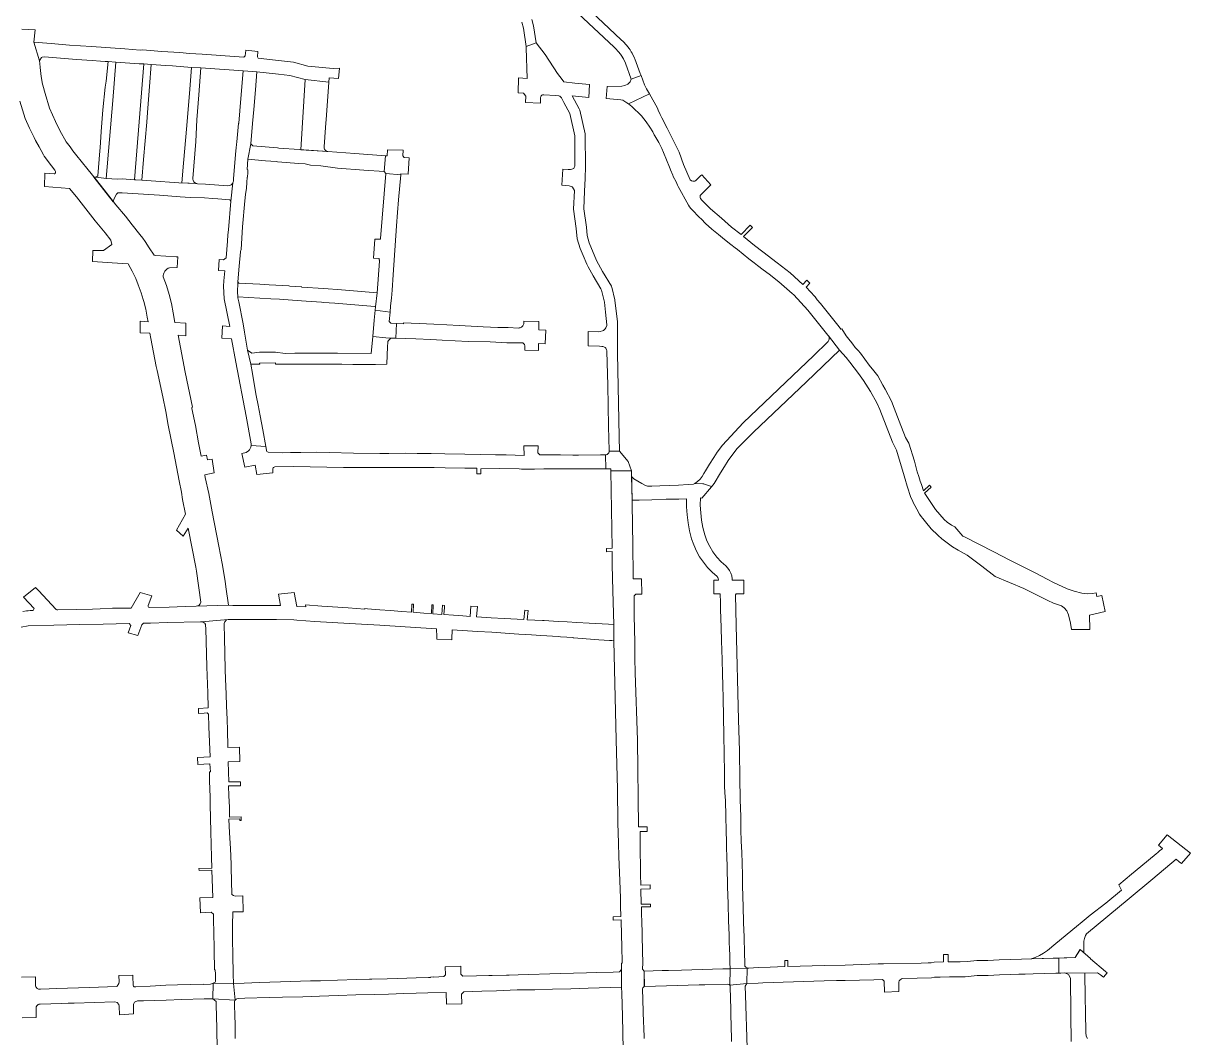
# Model space of a CAD drawing. Header units: inches. Extents: x 704148 to 723432, y 7075344 to 7101810.
# Drawn here: x 714844 to 716195, y 7087994 to 7089169 of the extents above; entities that cross this region are included whole.
import ezdxf

# ---------------------------------------------------------------- set-up
doc = ezdxf.new("R2010")
doc.units = ezdxf.units.IN
doc.header["$MEASUREMENT"] = 0
doc.layers.add('gisdb.gisadmin', color=7, linetype='Continuous', lineweight=9, true_color=0xccf5fc)

msp = doc.modelspace()

# ---------------------------------------------------------------- linework, layer by layer
at = {"layer": 'gisdb.gisadmin'}
for points in [[(715494.7063, 7089189.0468), (715536.0289, 7089150.3052), (715538.0263, 7089148.243), (715541.9099, 7089144.0968), (715543.5131, 7089142.1315), (715545.0903, 7089140.0599), (715546.1643, 7089138.5902), (715546.772, 7089137.6588), (715547.5539, 7089136.3857), (715548.5477, 7089134.7038), (715551.4236, 7089128.9069), (715551.7169, 7089128.2167), (715557.9058, 7089111.1507), (715558.8305, 7089108.7047), (715547.5673, 7089104.5551), (715540.8069, 7089123.2149), (715538.3609, 7089128.3457), (715535.7772, 7089132.5501), (715534.9683, 7089133.614), (715532.7158, 7089136.374), (715529.2958, 7089140.0098), (715527.8212, 7089141.5484), (715485.9551, 7089180.7813)], [(715432.5349, 7089173.6856), (715434.4936, 7089166.3155), (715437.3941, 7089146.7078), (715425.6483, 7089142.3763), (715422.74, 7089163.66), (715420.92, 7089170.67)], [(714842.0008, 7089162.6844), (714857.0926, 7089161.7818), (714855.7, 7089147.44), (714862.4006, 7089125.8519), (714862.5804, 7089122.7398), (714862.8572, 7089117.9472), (714864.1348, 7089107.8342), (714865.9049, 7089098.8072), (714866.0963, 7089097.8312), (714868.7327, 7089087.9846), (714873.9785, 7089070.9355), (714880.7099, 7089055.6092), (714885.9541, 7089045.2241), (714893.3003, 7089032.125), (714897.7598, 7089026.013), (714900.9304, 7089021.6676), (714903.9637, 7089017.7584), (714911.9708, 7089007.6742), (714917.1006, 7089001.4517), (714928.7249, 7088987.3413), (714940.0121, 7088972.9599), (714950.7423, 7088959.1854), (714961.8441, 7088945.7085), (714969.5721, 7088935.8653), (714978.3903, 7088924.6335), (714981.7503, 7088920.3539), (714984.6354, 7088916.6791), (714989.3242, 7088909.2067), (714995.24, 7088900.5), (714996.58, 7088900.38), (715020.39, 7088898.86), (715022.6392, 7088898.7201), (715021.7713, 7088886.4655), (715012.9105, 7088886.1558), (715011.2785, 7088885.4718), (715009.7795, 7088884.5316), (715008.4531, 7088883.3604), (715007.3347, 7088881.9892), (715006.454, 7088880.4544), (715005.8344, 7088878.797), (715005.4924, 7088877.0609), (715005.4618, 7088876.0862), (715005.621, 7088875.6946), (715009.3642, 7088865.494), (715012.5284, 7088855.0993), (715015.1037, 7088844.5432), (715017.0818, 7088833.8591), (715019.1049, 7088822.7514), (715031.8192, 7088821.8315), (715031.7678, 7088807.2072), (715022.74, 7088807.79), (715031.128, 7088765.237), (715039.511, 7088724.368), (715038.4852, 7088724.1608), (715038.6872, 7088723.1351), (715042.7683, 7088703.1791), (715046.5502, 7088683.1643), (715049.482, 7088667.807), (715055.702, 7088669.004), (715056.91, 7088663.449), (715062.2126, 7088664.4509), (715064.4321, 7088648.2842), (715053.6481, 7088646.2528), (715053.6012, 7088646.2295), (715053.7131, 7088645.6436), (715054.2418, 7088643.1684), (715058.2311, 7088624.4934), (715062.2174, 7088603.2365), (715069.9855, 7088563.615), (715073.9515, 7088543.3018), (715077.1315, 7088522.8509), (715077.9171, 7088516.2426), (715081.28, 7088494.96), (715043.56, 7088493.88), (715046.63, 7088494.94), (715048.3, 7088496.66), (715048.98, 7088498.46), (715044.23, 7088534.7), (715043.32, 7088539.33), (715034.46, 7088584.21), (715028.7771, 7088575.0561), (715020.9513, 7088582.0982), (715031.21, 7088600.66), (715028.01, 7088617.58), (715026.8352, 7088625.9516), (715023.9674, 7088639.354), (715017.792, 7088671.6939), (715011.4037, 7088703.8665), (715008.3853, 7088719.6607), (715005.08, 7088736.4452), (714998.5, 7088767.01), (714997.45, 7088771.87), (714991.18, 7088804.05), (714989.98, 7088810.14), (714978.9715, 7088810.5544), (714978.8529, 7088824.1083), (714988.0661, 7088823.5295), (714987.0773, 7088828.9666), (714985.3927, 7088838.1069), (714983.1898, 7088847.1363), (714982.5102, 7088849.362), (714979.85, 7088857.02), (714976.5576, 7088866.4833), (714973.67, 7088873.6403), (714969.5799, 7088882.3163), (714965.037, 7088890.6801), (714946.57, 7088891.67), (714929.52, 7088892.92), (714923.6237, 7088893.33), (714923.9558, 7088906.2328), (714928.1, 7088906.01), (714936.52, 7088906.06), (714946.02, 7088913.04), (714944.8856, 7088918.0845), (714938.3138, 7088926.454), (714926.8828, 7088940.3459), (714915.8284, 7088954.5393), (714905.0244, 7088968.3033), (714897.159, 7088977.8513), (714867.9193, 7088980.2275), (714868.338, 7088995.6272), (714879.39, 7088994.94), (714880.04, 7088995.08), (714880.49, 7088995.66), (714880.67, 7088996.2), (714880.78, 7088996.89), (714880.76, 7088997.59), (714880.59, 7088998.2), (714879.8937, 7088999.2023), (714876.1589, 7089004.0286), (714867.8028, 7089015.532), (714866.9809, 7089016.9582), (714864.1645, 7089021.8456), (714861.7007, 7089026.1211), (714857.7415, 7089033.6212), (714855.9953, 7089036.9292), (714850.6945, 7089047.9413), (714845.8054, 7089059.1423), (714839.6511, 7089079.1289)], [(715538.28, 7087980.55), (715537.37, 7088018.98), (715536.69, 7088045.71), (715536.35, 7088052.62), (715536.39, 7088072.87), (715536.23, 7088080.38), (715536.87, 7088080.41), (715536.51, 7088100.53), (715536.29, 7088112.53), (715535.95, 7088130.47), (715526.4447, 7088130.2734), (715526.4493, 7088133.9671), (715535.47, 7088134.33), (715535.21, 7088146.27), (715534.97, 7088156.07), (715534.19, 7088175.66), (715533.07, 7088203.91), (715532.6, 7088219.26), (715531.87, 7088243.01), (715531.52, 7088282.02), (715530.2, 7088339.26), (715527.41, 7088453.94), (715527.42, 7088472.71), (715526.08, 7088511.93), (715525.61, 7088541.77), (715525.36, 7088557.19), (715518.8282, 7088556.9419), (715518.6786, 7088560.928), (715525.3, 7088561.23), (715523.8816, 7088650.6684), (715547.9222, 7088650.6049), (715548.4238, 7088616.7468), (715548.9427, 7088583.9475), (715549.18, 7088569.0835), (715549.866, 7088525.484), (715559.4871, 7088525.5841), (715559.8806, 7088508.0567), (715552.8, 7088507.97), (715550.88, 7088506.01), (715550.9687, 7088483.2885), (715551.7771, 7088451.9713), (715551.86, 7088433.85), (715552.22, 7088416.57), (715554.5809, 7088338.8039), (715556.03, 7088238.2), (715566.1, 7088238.46), (715566.0463, 7088232.9895), (715557.67, 7088232.89), (715557.9, 7088216.83), (715558.04, 7088206.83), (715558.2, 7088195.71), (715558.38, 7088183.01), (715558.64, 7088170.77), (715569.3164, 7088170.9939), (715569.3408, 7088166.3009), (715558.74, 7088166.1), (715559.11, 7088148.76), (715569.9073, 7088148.7528), (715569.9777, 7088145.6016), (715559.27, 7088145.5), (715559.464, 7088134.8645), (715559.9483, 7088130.7556), (715560.6233, 7088094.3937), (715560.8657, 7088080.8631), (715560.4129, 7088073.2315), (715562.65, 7088071.22), (715562.48, 7088053.3), (715561.96, 7088053.04), (715560.9, 7088051.94), (715560.4, 7088051.02), (715561.8127, 7088011.349), (715561.98, 7088006.65), (715562.43, 7087993.02)], [(715663.78, 7087989.53), (715663.6492, 7087994.7997), (715663.3594, 7088004.803), (715662.4009, 7088043.0545), (715662.2563, 7088049.618), (715662.16, 7088053.39), (715662.1071, 7088053.6015), (715661.8909, 7088054.3675), (715661.6217, 7088054.8329), (715661.5, 7088055.03), (715661.9, 7088073.9), (715661.7059, 7088081.0108), (715661.4913, 7088088.8696), (715661.2172, 7088097.7123), (715661.0806, 7088103.9526), (715660.83, 7088113.19), (715660.11, 7088129.55), (715659.58, 7088149.66), (715659.07, 7088168.84), (715658.8752, 7088176.0394), (715658.5829, 7088185.0885), (715658.6014, 7088186.1964), (715658.5921, 7088186.5549), (715658.4261, 7088194.9838), (715658.308, 7088200.981), (715657.875, 7088217.094), (715657.8692, 7088217.3085), (715657.8257, 7088217.4628), (715657.774, 7088220.3452), (715657.7777, 7088220.5668), (715657.6465, 7088224.6696), (715657.532, 7088229.7696), (715657.5295, 7088229.9699), (715657.442, 7088233.23), (715657.035, 7088250.9325), (715656.5826, 7088268.5751), (715656.0708, 7088277.9883), (715655.6326, 7088285.3851), (715655.4974, 7088293.5308), (715655.3335, 7088301.4009), (715654.6486, 7088344.6512), (715653.94, 7088387.33), (715653.68, 7088402.19), (715653.2712, 7088415.5442), (715652.7205, 7088431.8886), (715652.4101, 7088443.1982), (715652.1055, 7088453.5308), (715651.63, 7088469.18), (715650.98, 7088490.17), (715650.7284, 7088498.3189), (715650.3999, 7088508.1767), (715650.4017, 7088508.2875), (715643.21, 7088508.2969), (715643.277, 7088524.2549), (715648.3717, 7088524.2806), (715648.3846, 7088525.0562), (715648.2959, 7088525.7226), (715648.1091, 7088526.5015), (715647.8207, 7088527.1713), (715647.3306, 7088527.7336), (715646.8406, 7088528.296), (715641.1321, 7088533.3786), (715635.8304, 7088538.8978), (715631.0354, 7088544.8518), (715626.7472, 7088551.2407), (715622.9619, 7088557.8427), (715619.883, 7088564.8763), (715617.3072, 7088572.1232), (715615.0624, 7088581.2485), (715613.3169, 7088590.3656), (715612.1743, 7088599.6942), (715611.5328, 7088609.1252), (715611.4886, 7088618.4355), (715602.4938, 7088618.1425), (715587.8051, 7088617.8338), (715571.2116, 7088617.1137), (715556.8243, 7088616.9108), (715548.4305, 7088616.7185), (715547.793, 7088644.3252), (715550.6445, 7088641.6177), (715559.9388, 7088635.921), (715563.1085, 7088634.3165), (715566.1856, 7088633.1568), (715567.9812, 7088633.016), (715571.2785, 7088633.0717), (715580.5748, 7088633.4705), (715602.1631, 7088634.218), (715613.2606, 7088634.8083), (715619.4612, 7088635.2588), (715621.0719, 7088636.0077), (715621.2735, 7088636.1152), (715630.457, 7088635.74), (715631.3538, 7088635.6142), (715632.3487, 7088635.3759), (715638.111, 7088633.5064), (715639.2039, 7088633.1556), (715640.1933, 7088632.5849), (715640.3893, 7088632.36), (715629.0789, 7088619.0281), (715627.5902, 7088619.6071), (715627.4439, 7088610.8542), (715627.9985, 7088602.2004), (715628.9525, 7088593.5399), (715630.5094, 7088585.091), (715632.6654, 7088576.6321), (715635.1469, 7088569.7193), (715638.3312, 7088563.0164), (715642.122, 7088556.7467), (715646.5194, 7088550.9102), (715651.5233, 7088545.5068), (715657.0358, 7088540.6491), (715659.4916, 7088538.1698), (715661.4425, 7088535.3665), (715662.9884, 7088532.2375), (715663.9332, 7088529.0077), (715664.3751, 7088525.5646), (715664.3529, 7088524.2351), (715678.0355, 7088524.1172), (715677.9685, 7088508.1591), (715669.0378, 7088508.1983), (715668.3658, 7088507.3011), (715669.2067, 7088472.0552), (715671.88, 7088362.13), (715672.98, 7088326.35), (715673.0484, 7088312.9805), (715673.1028, 7088306.756), (715673.3281, 7088296.3345), (715673.321, 7088295.9088), (715673.36, 7088295.47), (715673.62, 7088269.73), (715674.294, 7088250.3905), (715674.4066, 7088247.3306), (715674.5948, 7088234.6932), (715674.7794, 7088221.8341), (715675.5593, 7088208.7434), (715675.8511, 7088196.3258), (715676.215, 7088182.2446), (715676.2635, 7088180.2741), (715676.54, 7088170.16), (715677.21, 7088145.32), (715677.66, 7088128.73), (715677.97, 7088117.32), (715678.1093, 7088112.2853), (715678.269, 7088107.9558), (715678.2979, 7088105.6099), (715678.33, 7088104.52), (715678.532, 7088097.6181), (715678.836, 7088088.1082), (715678.8906, 7088084.7036), (715678.9541, 7088082.0128), (715679.0698, 7088077.1084), (715679.1922, 7088076.9422), (715680.17, 7088075.68), (715680.8427, 7088075.2607), (715681.7092, 7088074.7608), (715681.7089, 7088074.7207), (715681.3107, 7088056.9238), (715681.31, 7088056.9), (715679.57, 7088053.86), (715679.8875, 7088043.1338), (715681.69, 7087982.24)], [(714843.06, 7088487.97), (714847.23, 7088488.59), (714849.06, 7088488.76), (714851.5, 7088488.85), (714855.09, 7088488.78), (714856.09, 7088491.41), (714843.8372, 7088504.42), (714857.5586, 7088515.6331), (714860.94, 7088512), (714881.41, 7088490.06), (714882.16, 7088489.7), (714883.62, 7088489.62), (714904.78, 7088490.16), (714923.72, 7088490.65), (714932.62, 7088491.01), (714946.67, 7088491.57), (714961.14, 7088491.68), (714968.3, 7088491.74), (714978.8049, 7088509.9253), (714992.1814, 7088505.8598), (714987.96, 7088494.77), (714987.96, 7088493.67), (714988.43, 7088492.79), (714989.49, 7088492.34), (715012.38, 7088492.99), (715030.9, 7088493.52), (715043.56, 7088493.88), (715081.28, 7088494.96), (715086.3023, 7088494.9494), (715100.25, 7088494.92), (715141.44, 7088494.83), (715139.0492, 7088507.7171), (715157.2063, 7088509.7345), (715160.37, 7088493.64), (715170.68, 7088493.11), (715170.29, 7088495.36), (715189.39, 7088494.01), (715201.6, 7088493.14), (715219.87, 7088491.96), (715239.04, 7088490.48), (715238.99, 7088491.17), (715241.98, 7088490.96), (715256.22, 7088489.88), (715268.46, 7088488.94), (715281.7, 7088487.94), (715293.1, 7088487.07), (715293.3587, 7088496.3925), (715295.1808, 7088496.3202), (715294.92, 7088486.93), (715307.25, 7088486.03), (715316.08, 7088485.38), (715316.5167, 7088495.4736), (715318.3032, 7088495.4027), (715317.6, 7088485.27), (715328.17, 7088484.5), (715328.7783, 7088494.987), (715331.2702, 7088494.8881), (715331.14, 7088492.36), (715330.56, 7088484.33), (715341.77, 7088483.51), (715352.52, 7088482.72), (715360.89, 7088482.11), (715361.608, 7088493.8639), (715369.3974, 7088493.7033), (715368.5, 7088481.55), (715385.31, 7088480.61), (715400.35, 7088479.78), (715423.31, 7088478.5), (715424.181, 7088489.4021), (715428.001, 7088489.0654), (715426.99, 7088478.3), (715444.87, 7088477.3), (715446.67, 7088477.2), (715462.81, 7088476.3), (715473.46, 7088475.71), (715484.6, 7088475.09), (715498.6, 7088474.31), (715521.1032, 7088473.0607), (715527.42, 7088472.71), (715527.41, 7088453.94), (715525.2182, 7088454.0942), (715522.3039, 7088454.2993), (715510.07, 7088455.16), (715485.65, 7088456.87), (715480.23, 7088457.25), (715480.23, 7088457.63), (715465.77, 7088458.59), (715463.29, 7088458.74), (715442.95, 7088459.94), (715431.88, 7088460.67), (715417.47, 7088461.62), (715401.55, 7088462.66), (715385.96, 7088463.69), (715369.47, 7088464.77), (715340.12, 7088466.7), (715339.81, 7088456.15), (715339.8713, 7088454.8209), (715322.4487, 7088455.6658), (715322.39, 7088458.46), (715322.19, 7088467.9), (715285.67, 7088470.07), (715256.21, 7088471.82), (715221.09, 7088473.82), (715201.34, 7088474.94), (715181.19, 7088476.33), (715160.38, 7088477.77), (715156.74, 7088478.02), (715136.7, 7088478.42), (715089.56, 7088478.69), (715084.9258, 7088478.7057), (715080.71, 7088478.72), (715049.98, 7088475.98), (715048.74, 7088476.02), (715010.46, 7088475), (714990.66, 7088474.42), (714982.7, 7088474.18), (714980.62, 7088472.22), (714976.2385, 7088460.1385), (714965.135, 7088462.9478), (714968.1, 7088471.62), (714966.3, 7088473.94), (714936.07, 7088473.22), (714908.9265, 7088472.8077), (714878.9136, 7088472.0536), (714849.1029, 7088471.0456), (714841.2302, 7088469.7828)], [(715068.17, 7087981.89), (715067.65, 7088002.91), (715067.22, 7088020.63), (715066.9845, 7088030.1489), (715066.84, 7088035.99), (715063.02, 7088039.17), (715063.56, 7088057), (715065.66, 7088058.36), (715066.17, 7088058.97), (715066.1262, 7088065.354), (715066.11, 7088067.71), (715065.86, 7088072.58), (715065.1, 7088072.62), (715064.55, 7088095.56), (715064.05, 7088117.78), (715063.81, 7088128.67), (715063.62, 7088137.3), (715060.98, 7088139.46), (715048.5381, 7088138.8194), (715047.8362, 7088156.1441), (715062.84, 7088156.43), (715062.25, 7088177.5), (715061.96, 7088188.02), (715047.0002, 7088187.6244), (715046.9705, 7088189.9742), (715061.9, 7088190.37), (715061.54, 7088203.14), (715060.72, 7088232.54), (715059.83, 7088264.26), (715059.86, 7088272.6599), (715059.8632, 7088272.66), (715059.2832, 7088291.54), (715059.28, 7088291.54), (715058.96, 7088302.04), (715060.27, 7088302.14), (715059.6712, 7088311.3614), (715059.4742, 7088311.3683), (715045.4483, 7088310.532), (715045.3471, 7088318.5464), (715060.02, 7088319.3), (715058.53, 7088354.18), (715057.9, 7088368.9), (715056.46, 7088370.34), (715052.9, 7088370.1), (715046.2732, 7088369.5021), (715046.464, 7088375.5127), (715057.66, 7088376.34), (715057.11, 7088393.7), (715056.15, 7088423.86), (715054.78, 7088468.1), (715054.54, 7088471.42), (715054.34, 7088472.66), (715054.1899, 7088473.0653), (715053.94, 7088473.74), (715052.98, 7088474.62), (715051.98, 7088475.34), (715050.7, 7088475.86), (715049.98, 7088475.98), (715080.71, 7088478.72), (715078.83, 7088478.12), (715076.81, 7088475.92), (715076.272, 7088473.7511), (715076.17, 7088473.34), (715076.56, 7088456.64), (715076.95, 7088439.91), (715077.41, 7088420.26), (715077.66, 7088409.62), (715078.54, 7088391.91), (715078.96, 7088378.69), (715079.46, 7088362.82), (715079.86, 7088350.25), (715079.8887, 7088349.3308), (715079.959, 7088347.0844), (715080.1062, 7088342.3774), (715080.2013, 7088339.3357), (715080.34, 7088334.9), (715080.3419, 7088334.8379), (715080.48, 7088330.34), (715093.845, 7088330.4729), (715094.2936, 7088314.0029), (715080.9, 7088313.77), (715081.51, 7088290.5), (715089.66, 7088290.5), (715094.9337, 7088290.5012), (715095.0634, 7088285.7377), (715089.3711, 7088285.7469), (715089.3715, 7088285.7039), (715089.0431, 7088285.7474), (715081.24, 7088285.76), (715081.59, 7088274.14), (715082.13, 7088261.28), (715082.26, 7088249.46), (715095.8648, 7088249.8449), (715095.9538, 7088245.7236), (715094.41, 7088245.68), (715094.34, 7088247.54), (715081.7, 7088247.22), (715082.38, 7088231.42), (715083.46, 7088213.14), (715084.04, 7088194.98), (715084.17, 7088191.02), (715085.14, 7088159.98), (715086.82, 7088158.74), (715088.74, 7088158.02), (715097.841, 7088158.3232), (715098.2386, 7088139.9088), (715086, 7088139.7), (715085.8593, 7088123.9416), (715085.8043, 7088117.7781), (715085.7113, 7088107.3661), (715086.216, 7088090.3443), (715086.7104, 7088067.709), (715086.95, 7088056.74), (715088.86, 7088037.58), (715088.42, 7088036.98), (715088.1, 7088036.3), (715087.98, 7088035.7), (715088.1827, 7088029.4343), (715088.4154, 7088022.2424), (715088.8251, 7088006.4709), (715089.02, 7087993.16)], [(714841.2688, 7088064.3116), (714857.4745, 7088064.5817), (714857.7, 7088054.74), (714857.78, 7088053.62), (714857.94, 7088053.1), (714858.26, 7088052.46), (714859.58, 7088051.18), (714860.42, 7088050.66), (714861.3, 7088050.34), (714863.3, 7088050.26), (714873.5, 7088050.68), (714882.09, 7088051.03), (714907.42, 7088051.69), (714920.3, 7088052.31), (714951.28, 7088053.12), (714952.2, 7088053.87), (714954.04, 7088056.72), (714954.52, 7088058.84), (714954.1664, 7088066.0922), (714970.3508, 7088066.3338), (714970.39, 7088065.01), (714970.75, 7088054.66), (714971.25, 7088053.84), (714972, 7088053.11), (714973.85, 7088052.82), (714990.56, 7088053.86), (715008.43, 7088054.75), (715022.11, 7088055.15), (715052.3133, 7088055.8867), (715052.3247, 7088055.6327), (715060.24, 7088056.08), (715063.56, 7088057), (715086.95, 7088056.74), (715099.1788, 7088056.9971), (715099.1703, 7088057.2034), (715117.01, 7088057.88), (715153.34, 7088059.06), (715164.34, 7088059.38), (715175.98, 7088059.71), (715187.5, 7088060.04), (715207.35, 7088060.61), (715229.19, 7088061.28), (715244.46, 7088061.75), (715247.13, 7088061.83), (715264.77, 7088062.38), (715276.81, 7088062.71), (715287.61, 7088063.01), (715298.33, 7088063.3), (715312.58, 7088063.73), (715315.19, 7088063.81), (715315.19, 7088064.01), (715318.87, 7088064.35), (715318.87, 7088064.11), (715330.35, 7088064.87), (715332.33, 7088066.95), (715332.1063, 7088076.2064), (715350.0098, 7088076.7146), (715350.21, 7088067.45), (715352.63, 7088065.09), (715368.33, 7088065.51), (715382.62, 7088065.89), (715386.62, 7088066), (715403.22, 7088066.47), (715406.3161, 7088066.5566), (715416.45, 7088066.84), (715465.49, 7088068.22), (715480.6, 7088068.64), (715495.69, 7088069.06), (715507.81, 7088069.4), (715526.5658, 7088070.0271), (715533.83, 7088070.27), (715536.39, 7088072.87), (715536.35, 7088052.62), (715497.66, 7088051.39), (715477.44, 7088050.72), (715456.4, 7088050.03), (715435.74, 7088049.35), (715415.33, 7088049.28), (715391.34, 7088048.39), (715374.31, 7088047.76), (715353.55, 7088046.99), (715351.09, 7088044.59), (715351.3648, 7088033.3997), (715333.5297, 7088032.9262), (715333.14, 7088046.37), (715312.14, 7088045.88), (715298.39, 7088045.49), (715284.02, 7088045.09), (715266.29, 7088044.59), (715249.66, 7088044.12), (715228.67, 7088043.53), (715208.04, 7088042.95), (715186.67, 7088042.19), (715167.3, 7088041.5), (715143.78, 7088040.84), (715128.1813, 7088040.4915), (715099.8949, 7088039.7099), (715099.8906, 7088039.813), (715092.3, 7088039.5), (715090.82, 7088039.06), (715089.9, 7088038.58), (715088.86, 7088037.58), (715063.02, 7088039.17), (715053.0622, 7088039.1122), (715053.0732, 7088038.8653), (715027.11, 7088038.07), (715008.82, 7088037.52), (714982.54, 7088036.85), (714975.82, 7088036.57), (714974.94, 7088036.37), (714973.7, 7088035.93), (714972.9, 7088035.53), (714972.26, 7088035.01), (714971.74, 7088034.29), (714971.34, 7088033.45), (714971.06, 7088032.53), (714970.98, 7088030.57), (714971.14, 7088026.29), (714971.2075, 7088021.5281), (714954.8025, 7088020.3296), (714954.55, 7088030.51), (714954.15, 7088032.45), (714952.2, 7088034.74), (714949.69, 7088035.54), (714902.59, 7088034.06), (714895.39, 7088033.83), (714887.7, 7088033.59), (714863.02, 7088032.78), (714861.38, 7088032.7), (714860.58, 7088032.42), (714859.78, 7088031.86), (714859.06, 7088031.02), (714858.54, 7088029.94), (714858.38, 7088029.02), (714858.3, 7088028.18), (714858.3, 7088026.54), (714858.34, 7088021.46), (714858.46, 7088017.66), (714858.4691, 7088017.3736), (714842.0918, 7088016.9237)], [(716056.84, 7087989.53), (716056.63, 7088020.14), (716056.56, 7088030.75), (716056.43, 7088039.22), (716056.27, 7088046.03), (716056.16, 7088052.74), (716056.1022, 7088056.4677), (716056, 7088063.05), (716054.03, 7088067.24), (716049.63, 7088069.04), (716072.81, 7088068.85), (716072.9593, 7088056.3542), (716073, 7088052.95), (716073.174, 7088039.015), (716073.394, 7088025.017), (716074.01, 7087998.58), (716074.13, 7087997.13), (716074.44, 7087995.57), (716076.04, 7087993.12)]]:
    msp.add_lwpolyline(points, dxfattribs=at)
for points in [[(714855.7, 7089147.44), (714875.91, 7089145.81), (714897, 7089144.13), (714922.66, 7089142.31), (714960.9728, 7089139.5942), (714978.9225, 7089138.2498), (714981.3984, 7089138.5977), (715003.9565, 7089136.8265), (715024.7684, 7089135.3083), (715036.098, 7089134.4814), (715050.649, 7089133.5315), (715098.9575, 7089130.202), (715100.61, 7089131.75), (715101.1498, 7089137.7139), (715101.1819, 7089138.0684), (715115.2658, 7089136.8188), (715114.73, 7089130.36), (715115.6, 7089128.93), (715135.67, 7089126.65), (715156.59, 7089124.28), (715172.89, 7089119.77), (715202.2, 7089116.9), (715209.6953, 7089117.4696), (715208.6325, 7089105.3052), (715197.85, 7089106.09), (715197.4842, 7089101.2874), (715169.848, 7089104.1134), (715152.3392, 7089108.9397), (715139.02, 7089110.56), (715114.11, 7089113.01), (715098.1553, 7089114.2211), (715049.25, 7089117.59), (715038.14, 7089118.29), (715016.36, 7089119.88), (715008.68, 7089120.44), (714991.67, 7089121.68), (714983.01, 7089122.47), (714977.8241, 7089122.2875), (714950.6277, 7089124.2892), (714941.8087, 7089124.9141), (714938.2821, 7089125.1636), (714932.8174, 7089125.5502), (714923.1146, 7089126.2378), (714905.142, 7089127.5124), (714868.2149, 7089130.3862), (714865.1735, 7089130.0411), (714864.64, 7089129.66), (714862.56, 7089126.55), (714862.4006, 7089125.8519)], [(715497.6772, 7088795.6919), (715497.813, 7088812.2852), (715509.24, 7088811.93), (715511.64, 7088812.21), (715514.16, 7088812.81), (715515.36, 7088813.57), (715516.48, 7088814.45), (715517.3, 7088815.45), (715518.12, 7088816.45), (715518.56, 7088817.27), (715519.08, 7088819.07), (715519.16, 7088820.05), (715517.79, 7088834.51), (715516.68, 7088846.39), (715513.16, 7088860.15), (715512.31, 7088861.6), (715503.36, 7088876.91), (715497.65, 7088887.28), (715496.12, 7088890.15), (715491.76, 7088900.39), (715488.52, 7088908.47), (715485.08, 7088919.68), (715485.08, 7088919.71), (715483.55, 7088931.5155), (715480.64, 7088953.97), (715481.92, 7088975.65), (715479.64, 7088979.29), (715478.96, 7088979.89), (715478.12, 7088980.37), (715475.48, 7088981.08), (715467.2171, 7088981.9076), (715468.4841, 7089000.4964), (715474.48, 7089000.01), (715477.12, 7089000.01), (715478.6, 7089000.17), (715480.04, 7089000.69), (715480.92, 7089001.25), (715481.52, 7089002.13), (715481.96, 7089003.01), (715482.04, 7089003.89), (715482.04, 7089038.97), (715476.29, 7089065), (715469.35, 7089077.57), (715466.74, 7089082.84), (715465.42, 7089084.26), (715464.63, 7089084.95), (715463.48, 7089085.31), (715459.72, 7089085.79), (715446.22, 7089086.44), (715445.46, 7089086.44), (715444.67, 7089086.26), (715443.96, 7089085.88), (715443.32, 7089085.15), (715442.81, 7089084.2), (715442.47, 7089083.28), (715442.41, 7089082.09), (715442.3884, 7089076.879), (715425.125, 7089077.4691), (715425.28, 7089084.87), (715422.75, 7089088.21), (715416.3914, 7089088.6201), (715416.795, 7089106.2001), (715426.91, 7089105.5), (715425.85, 7089140.9), (715425.6483, 7089142.3763), (715437.3941, 7089146.7078), (715447.7764, 7089133.2055), (715462.2502, 7089111.2131), (715467.5192, 7089104.1911), (715469.3944, 7089101.5306), (715482.07, 7089100.12), (715499.3155, 7089098.2929), (715498.59, 7089083.53), (715479.0857, 7089085.2853), (715487.3494, 7089070.1067), (715487.721, 7089069.2842), (715487.855, 7089068.8696), (715493.9762, 7089041.1251), (715494.1128, 7089040.5294), (715494.2037, 7089039.545), (715494.355, 7089003.4567), (715494.2337, 7088989.3723), (715493.1993, 7088975.016), (715492.7027, 7088954.4334), (715495.6305, 7088932.943), (715496.4593, 7088923.6468), (715498.9174, 7088914.8322), (715507.3832, 7088894.3981), (715514.4237, 7088881.7552), (715524.5579, 7088864.6171), (715524.7074, 7088864.2454), (715524.8853, 7088863.6678), (715528.5302, 7088848.9473), (715528.623, 7088848.5147), (715528.6929, 7088847.9774), (715531.6075, 7088823.7224), (715531.499, 7088787.7483), (715531.5184, 7088787.242), (715533.6085, 7088690.2245), (715533.9409, 7088673.6036), (715521.8622, 7088673.4767), (715521.92, 7088674.17), (715521.32, 7088702.04), (715520.3436, 7088749.9545), (715519.3912, 7088789.1601), (715519.2834, 7088790.1556), (715519.0116, 7088791.1194), (715518.5833, 7088792.0245), (715518.0104, 7088792.8458), (715517.3089, 7088793.5603), (715516.4983, 7088794.1483), (715515.6012, 7088794.5932), (715514.6427, 7088794.8828), (715513.6493, 7088795.0089), (715510.6455, 7088795.1374)], [(714950.8233, 7089124.2343), (714947.0148, 7089079.8527), (714939.5958, 7088989.5303), (714928.06, 7088990.96), (714929.96, 7088992.69), (714932.09, 7089021.41), (714932.35, 7089024.95), (714933.83, 7089043.91), (714935.8, 7089069.08), (714938.31, 7089095.37), (714939.37, 7089102.15), (714941.8087, 7089124.9141), (714950.6277, 7089124.2892), (714950.58, 7089124.25)], [(714972.4424, 7088988.0149), (714983.0069, 7089122.431), (714983.0072, 7089122.4699), (714983.01, 7089122.47), (714991.67, 7089121.68), (714989.62, 7089096), (714987.44, 7089065.9), (714986.62, 7089054.67), (714982.79, 7089011.64), (714980.7998, 7088987.4491)], [(715027.1734, 7088984.3803), (715028.983, 7089007.314), (715032.947, 7089051.1006), (715036.4138, 7089093.019), (715038.2633, 7089118.2822), (715049.25, 7089117.59), (715046.71, 7089086.4), (715044.35, 7089057.44), (715043.19, 7089032.43), (715039.78, 7088989.45), (715039.8597, 7088988.4489), (715040.1054, 7088987.4752), (715040.5101, 7088986.5561), (715041.0626, 7088985.7174), (715041.7472, 7088984.9827), (715042.5448, 7088984.3725), (715043.433, 7088983.9039), (715044.387, 7088983.5902)], [(715087.0335, 7088989.4869), (715089.7928, 7089021.4249), (715089.8046, 7089021.4686), (715090.1065, 7089025.0564), (715090.44, 7089029.02), (715090.8078, 7089031.9457), (715092.8934, 7089053.3305), (715092.9214, 7089053.6873), (715095.3724, 7089082.1602), (715098.1553, 7089114.2211), (715114.11, 7089113.01), (715112.3, 7089092.17), (715110.33, 7089069.44), (715108.93, 7089053.19), (715107.08, 7089029.66), (715103.69, 7089012.05), (715102.62, 7088999.79), (715103.62, 7088999.71), (715103.46, 7088996.6), (715103.16, 7088990.88), (715102.9, 7088990.9), (715102.39, 7088984.89), (715101.82, 7088978.17), (715100.8829, 7088971.0808), (715099.9151, 7088963.7026), (715097.3913, 7088933.5368), (715095.99, 7088907.11), (715095.35, 7088906.23), (715095.04, 7088905.49), (715094.86, 7088904.69), (715093.6519, 7088887.849), (715091.82, 7088869.61), (715091.6016, 7088856.8084), (715091.9245, 7088853.8169), (715092.0425, 7088851.3576), (715093.0757, 7088846.7345), (715098.2715, 7088821.0927), (715099.6242, 7088811.5365), (715103.3279, 7088790.7624), (715106.95, 7088774.26), (715108.77, 7088763.62), (715110.8, 7088751.72), (715113.1, 7088738.26), (715115.64, 7088726.7), (715117.97, 7088714.42), (715120.85, 7088698.13), (715124.1985, 7088679.1657), (715107.3746, 7088679.9983), (715107.4845, 7088681.7443), (715107.4686, 7088681.9024), (715101.558, 7088713.963), (715089.752, 7088776.519), (715084.56, 7088803.8), (715073.5944, 7088804.5077), (715074.3113, 7088818.7568), (715082.5417, 7088818.1613), (715076.05, 7088850.21), (715075.53, 7088864.66), (715075.8831, 7088871.0333), (715077.01, 7088882.33), (715069.661, 7088882.8946), (715070.456, 7088895.7394), (715075.41, 7088895.43), (715078.26, 7088897.45), (715080.05, 7088917.07), (715080.5556, 7088924.1228), (715081.0586, 7088930.1433), (715083.8321, 7088963.3823), (715086.3468, 7088984.5965), (715086.6947, 7088985.5706), (715086.87, 7088986.59)], [(715164.8773, 7089022.856), (715169.8612, 7089104.112), (715197.4842, 7089101.2874), (715194.57, 7089063.03), (715193.48, 7089048.73), (715191.77, 7089026.32), (715191.8, 7089025.31), (715191.96, 7089024.44), (715192.35, 7089023.61), (715193.62, 7089022.03), (715194.35, 7089021.44), (715195.17, 7089020.91), (715196.35, 7089020.68)], [(715558.8305, 7089108.7047), (715562.8896, 7089097.9682), (715564.869, 7089094.1802), (715565.2164, 7089093.5155), (715568.5462, 7089087.518), (715544.2151, 7089075.9931), (715542.59, 7089077.28), (715537.81, 7089080.26), (715535.52, 7089080.58), (715518.47, 7089082.07), (715519.73, 7089096.13), (715536.6755, 7089096.667), (715539.9565, 7089097.2289), (715543.6196, 7089098.8132), (715546.2489, 7089101.6335), (715547.5673, 7089104.5551)], [(715788.5628, 7088790.6753), (715775.9207, 7088807.156), (715775.336, 7088807.975), (715752.002, 7088836.934), (715735.692, 7088854.54), (715733.741, 7088856.278), (715718.517, 7088869.839), (715707.0401, 7088878.7912), (715700.4062, 7088883.8178), (715693.8636, 7088888.7789), (715689.8102, 7088891.8579), (715683.869, 7088896.5835), (715670.4339, 7088907.2631), (715667.9485, 7088909.2383), (715662.9084, 7088913.1918), (715653.7438, 7088920.278), (715653.2255, 7088920.7178), (715648.412, 7088924.459), (715640.872, 7088930.673), (715633.492, 7088937.5109), (715628.7429, 7088942.4613), (715626.3039, 7088944.8201), (715618.0089, 7088953.024), (715616.6336, 7088954.5728), (715614.9836, 7088956.6928), (715613.6275, 7088958.7425), (715601.7075, 7088980.1725), (715600.9701, 7088981.6792), (715599.3615, 7088985.4551), (715596.226, 7088991.999), (715595.653, 7088993.3121), (715592.9665, 7088999.4679), (715592.4178, 7089000.8359), (715591.6864, 7089002.6595), (715584.94, 7089019.48), (715582.87, 7089024.31), (715582.83, 7089024.39), (715580.97, 7089028.23), (715579.35, 7089031.32), (715574.8723, 7089038.8964), (715574.22, 7089040), (715572.5, 7089043.42), (715569.1, 7089048.9), (715564.67, 7089055.05), (715559.25, 7089062.23), (715548.02, 7089072.98), (715544.2151, 7089075.9931), (715568.5462, 7089087.518), (715577.7985, 7089070.8529), (715578.8779, 7089068.5594), (715581.1718, 7089063.6857), (715582.93, 7089059.95), (715589.1457, 7089047.6404), (715599.25, 7089027.63), (715602.95, 7089019.98), (715608.09, 7089005.79), (715615.69, 7088987.95), (715617.29, 7088986.63), (715618.69, 7088986.27), (715619.85, 7088986.27), (715621.01, 7088986.55), (715622.25, 7088987.15), (715624.13, 7088989.03), (715628.17, 7088992.79), (715629.2306, 7088993.8923), (715639.75, 7088982.2201), (715628.38, 7088970.9), (715627.81, 7088970.33), (715627.45, 7088969.69), (715627.36, 7088969.08), (715627.41, 7088967.34), (715627.61, 7088966.52), (715629.26, 7088964.4), (715639.28, 7088954.49), (715652.2077, 7088943.57), (715663.46, 7088932.99), (715674.62, 7088924.46), (715685.2457, 7088935.2935), (715687.7923, 7088932.8237), (715685.97, 7088930.94), (715677.33, 7088922.22), (715690.24, 7088911.96), (715699.77, 7088904.38), (715716.3395, 7088891.8156), (715731.46, 7088880.35), (715746.09, 7088866.71), (715750.9228, 7088871.598), (715754.4542, 7088868.1732), (715749.93, 7088863.62), (715759.93, 7088852.81), (715760.3305, 7088852.3394), (715762.9677, 7088849.1085), (715766.6129, 7088844.6425), (715766.6538, 7088844.5924), (715769.7517, 7088840.6677), (715788.38, 7088817.47), (715790.4093, 7088814.8878), (715791.2405, 7088815.4438), (715791.3217, 7088815.4423), (715796.3723, 7088807.3003), (715799.5552, 7088803.2502), (715801.08, 7088801.31), (715801.2258, 7088801.1263), (715803.9539, 7088797.6885), (715807, 7088793.85), (715810.28, 7088790.29), (715812.94, 7088787.21), (715823.13, 7088773.37), (715828.5519, 7088766.5652), (715833.01, 7088760.97), (715839.0375, 7088750.0395), (715841.64, 7088745.32), (715848.88, 7088731.7), (715852.0357, 7088723.4781), (715857.7749, 7088708.5249), (715865.05, 7088689.57), (715868.82, 7088682.93), (715875.34, 7088662.13), (715878.74, 7088649.47), (715880.45, 7088644.08), (715882.1526, 7088638.9242), (715883.5146, 7088634.7996), (715885.8498, 7088627.7282), (715892.7265, 7088634.3618), (715894.8999, 7088631.7973), (715887.2111, 7088624.8695), (715887.5074, 7088624.4245), (715899.82, 7088605.93), (715910.06, 7088594.59), (715913.4, 7088591.31), (715918.28, 7088587.83), (715922.26, 7088585.91), (715931.38, 7088575.17), (715932.5, 7088574.55), (715967.28, 7088556.97), (715985.84, 7088547.45), (716016.08, 7088532.35), (716015.94, 7088532.15), (716029.02, 7088525.22), (716036.54, 7088521.41), (716052.38, 7088513.95), (716060.48, 7088511.23), (716069.32, 7088508.87), (716075.36, 7088508.27), (716081.5, 7088508.75), (716085.98, 7088509.45), (716086.76, 7088505.27), (716092.6367, 7088506.4508), (716096.4993, 7088487.8194), (716078.35, 7088483.42), (716078.6306, 7088467.1319), (716057.1553, 7088466.8566), (716056.05, 7088474.11), (716053.77, 7088483.87), (716051.83, 7088488.53), (716049.01, 7088491.91), (716045.93, 7088494.19), (716043.31, 7088495.21), (716036.59, 7088497.43), (716029.91, 7088500.63), (716002.21, 7088514.36), (715969.03, 7088528.27), (715953.5, 7088540.31), (715936.62, 7088552.96), (715926.21, 7088558.99), (715919.65, 7088562.9), (715911.68, 7088568.53), (715907.37, 7088571.81), (715902.76, 7088576.02), (715902.64, 7088576.13), (715894.93, 7088583.72), (715888.13, 7088591.87), (715885.11, 7088595.56), (715883.23, 7088597.73), (715881.25, 7088600.71), (715878.04, 7088606.22), (715875.74, 7088610.49), (715874.3657, 7088613.4178), (715873.44, 7088615.39), (715870.98, 7088621.11), (715867.31, 7088631.8), (715865.8745, 7088636.9595), (715865.8371, 7088637.0783), (715865.4487, 7088638.3128), (715865.3511, 7088638.6228), (715863.4204, 7088644.8529), (715854.652, 7088674.666), (715850.1125, 7088683.8368), (715835.5366, 7088721.8134), (715831.7726, 7088729.4623), (715824.44, 7088742.5786), (715816.4298, 7088755.2924), (715810.6164, 7088763.3995), (715800.5842, 7088776.5896), (715796.2233, 7088781.9337)], [(715103.69, 7089012.05), (715107.08, 7089029.66), (715109.41, 7089027.29), (715137.83, 7089025.04), (715139.31, 7089024.69), (715162.8357, 7089022.9971), (715196.35, 7089020.68), (715227.26, 7089018.59), (715262.7822, 7089015.7588), (715261.3, 7088997.78), (715237.95, 7088999.32), (715207.29, 7089001.58), (715188.01, 7089004.16), (715175.99, 7089005.09), (715169.98, 7089006.45), (715162.5512, 7089006.9818), (715137.9469, 7089008.7482), (715136.4595, 7089009.0988), (715123.8452, 7089010.0974), (715103.6719, 7089011.842)], [(715262.7822, 7089015.7588), (715264.9, 7089015.59), (715265.4239, 7089022.8515), (715283.4503, 7089022.304), (715282.84, 7089015.69), (715284.6, 7089013.81), (715290.4345, 7089013.3336), (715289.0533, 7088994.3887), (715280.79, 7088994.91), (715280.6885, 7088993.7803), (715263.36, 7088995.24), (715261.3, 7088997.78)], [(715044.387, 7088983.5902), (715045.38, 7088983.44), (715054.3275, 7088983.0095), (715080.49, 7088981.11), (715082.5396, 7088981.3264), (715083.5061, 7088981.6948), (715084.3949, 7088982.2239), (715085.1796, 7088982.8979), (715085.8367, 7088983.6967), (715086.3468, 7088984.5965), (715083.8321, 7088963.3823), (715082.56, 7088964.77), (715068.61, 7088965.97), (715063.04, 7088966.36), (715053.34, 7088967.04), (715036.65, 7088967.67), (715025.04, 7088968.41), (715001.31, 7088970.02), (714958.15, 7088972.95), (714953.16, 7088972.71), (714951.39, 7088971.21), (714948.61, 7088966.26), (714947.58, 7088962.57), (714925.02, 7088991.24), (714928.06, 7088990.96), (714939.76, 7088989.51), (714952.2326, 7088988.7254), (714958.0573, 7088988.9426), (714967.2295, 7088988.3677), (714980.7998, 7088987.4491), (714991.5297, 7088986.7202), (715023.4933, 7088984.5492)], [(715268.172, 7088834.8187), (715250.927, 7088836.7943), (715251.25, 7088840.76), (715253.1979, 7088857.1444), (715255.8617, 7088893.8596), (715255.938, 7088894.9406), (715255.6528, 7088895.2734), (715255.67, 7088896.71), (715249.1676, 7088897.2367), (715250.5089, 7088919.3618), (715255.4, 7088919.03), (715256.25, 7088919.04), (715256.73, 7088919.29), (715257, 7088919.61), (715257.22, 7088920.15), (715263.36, 7088995.24), (715280.6885, 7088993.7803), (715278.09, 7088964.85), (715276.76, 7088949.97), (715275.7, 7088934.64), (715271.8016, 7088877.9681), (715270.58, 7088860.21), (715269.7, 7088850.95), (715268.85, 7088842.13)], [(715091.82, 7088869.61), (715092.95, 7088868.21), (715117.58, 7088867.05), (715128.2026, 7088866.2687), (715151.1, 7088864.96), (715152.1, 7088864.9), (715159.12, 7088864.5), (715165.87, 7088864), (715165.85, 7088863.67), (715191.52, 7088861.97), (715212.1, 7088860.59), (715253.1979, 7088857.1444), (715251.25, 7088840.76), (715250.7762, 7088841.3235), (715204.3122, 7088845.0767), (715190.9749, 7088845.9707), (715188.9355, 7088846.1062), (715171.1247, 7088847.2868), (715155.1361, 7088848.5648), (715140.1682, 7088849.5592), (715129.9989, 7088850.142), (715091.8413, 7088852.2491), (715091.9245, 7088853.8169), (715091.6016, 7088856.8084)], [(715275.6883, 7088821.5666), (715274.8337, 7088804.5493), (715270.84, 7088804.69), (715269.76, 7088804.33), (715263.3483, 7088804.7233), (715248.2, 7088806.45), (715249.99, 7088825.29), (715250.927, 7088836.7943), (715268.172, 7088834.8187), (715267.08, 7088823.73), (715269.04, 7088821.89)], [(715283.84, 7088821.17), (715283.94, 7088822.35), (715292.8, 7088821.92), (715301.76, 7088821.48), (715319.06, 7088820.64), (715334.1, 7088819.91), (715348.06, 7088819.23), (715362.06, 7088818.55), (715376.17, 7088817.78), (715393.08, 7088816.85), (715404.8348, 7088816.7565), (715416.9184, 7088816.2433), (715417.8801, 7088816.2864), (715418.8227, 7088816.4816), (715419.7223, 7088816.824), (715420.5562, 7088817.3049), (715421.3032, 7088817.9121), (715421.9443, 7088818.6302), (715422.4632, 7088819.4409), (715422.8468, 7088820.3238), (715423.0854, 7088821.2564), (715423.1729, 7088822.215), (715423.1811, 7088824.331), (715440.6369, 7088823.7943), (715440.57, 7088814.06), (715448.4871, 7088813.9091), (715447.8006, 7088797.8322), (715439.97, 7088798.17), (715439.941, 7088790.0407), (715424.4023, 7088790.6909), (715424.46, 7088795.74), (715423.98, 7088797.34), (715421.9, 7088798.94), (715420.3, 7088799.26), (715403.34, 7088799.17), (715384.274, 7088800.079), (715358.53, 7088800.64), (715328.71, 7088802.2), (715315.49, 7088802.86), (715298.08, 7088803.73), (715274.8337, 7088804.5493), (715275.6883, 7088821.5666)], [(715135.7554, 7088788.4196), (715146.8878, 7088786.9213), (715157.92, 7088787.17), (715201.15, 7088787.03), (715207.55, 7088787.01), (715246.42, 7088786.88), (715248.2, 7088806.45), (715263.3483, 7088804.7233), (715269.76, 7088804.33), (715268.44, 7088803.57), (715266.84, 7088802.33), (715266.28, 7088801.61), (715265.76, 7088800.57), (715265.48, 7088799.33), (715265.22, 7088794.9), (715264.34, 7088774.42), (715251.43, 7088774.08), (715238.98, 7088774.1), (715225.27, 7088774.13), (715212.44, 7088774.19), (715196.46, 7088774.26), (715181.39, 7088774.32), (715166.04, 7088774.39), (715150.99, 7088774.35), (715145.38, 7088774.34), (715135.59, 7088774.35), (715135.59, 7088775.92), (715117.14, 7088775.66), (715117.42, 7088774.43), (715106.95, 7088774.26), (715103.3279, 7088790.7624), (715108.0569, 7088786.9429), (715117.102, 7088788.1601)], [(715788.5628, 7088790.6753), (715750.274, 7088754.028), (715689.058, 7088695.436), (715670.2858, 7088676.5241), (715665.2188, 7088669.9447), (715659.656, 7088662.7854), (715655.4789, 7088655.8658), (715650.8777, 7088648.3598), (715643.5803, 7088636.2809), (715640.5138, 7088632.2444), (715640.1468, 7088632.5366), (715639.1678, 7088633.1051), (715638.1165, 7088633.5249), (715636.9922, 7088633.8811), (715632.3922, 7088635.3385), (715631.3972, 7088635.5827), (715630.4549, 7088635.69), (715621.2848, 7088636.1679), (715624.3883, 7088638.306), (715627.2621, 7088641.0943), (715629.6323, 7088644.3215), (715631.7579, 7088647.7888), (715633.6974, 7088650.9211), (715638.2948, 7088658.452), (715643.1515, 7088666.3744), (715646.8265, 7088672.3691), (715653.3834, 7088680.7203), (715677.288, 7088706.319), (715758.993, 7088784.521), (715774.911, 7088799.757), (715775.5771, 7088800.5113), (715776.1077, 7088801.3664), (715776.488, 7088802.2981), (715776.7072, 7088803.2803), (715776.7592, 7088804.2852), (715776.6425, 7088805.2848), (715776.3603, 7088806.2508), (715775.9207, 7088807.156)], [(715517.7828, 7088669.2511), (715518.0397, 7088653.2547), (715498.6, 7088653.17), (715473.86, 7088653.07), (715460.4, 7088653.01), (715448.8, 7088652.96), (715446.48, 7088652.95), (715435.51, 7088652.89), (715420.24, 7088652.82), (715417.8366, 7088652.9257), (715395.516, 7088653.498), (715373.32, 7088653.05), (715373.3987, 7088647.2657), (715368.6427, 7088647.4273), (715368.6848, 7088653.7296), (715354.9226, 7088653.9084), (715331.8823, 7088654.3851), (715319.3023, 7088654.6296), (715270.0061, 7088654.6521), (715214.27, 7088654.65), (715156.53, 7088655.7), (715134.72, 7088655.35), (715133.96, 7088655.14), (715133.42, 7088654.73), (715132.97, 7088654.18), (715132.62, 7088653.51), (715132.43, 7088652.89), (715132.35, 7088651.87), (715132.4449, 7088648.4684), (715113.9348, 7088646.5286), (715112.03, 7088657.25), (715099.9786, 7088654.9799), (715096.6329, 7088670.9542), (715101.406, 7088671.856), (715104.2589, 7088673.8615), (715105.4045, 7088675.1837), (715106.3206, 7088676.6741), (715106.9832, 7088678.2932), (715107.3746, 7088679.9983), (715124.1985, 7088679.1657), (715125.01, 7088674.57), (715125.26, 7088673.89), (715125.68, 7088673.23), (715126.25, 7088672.63), (715127.09, 7088672.25), (715143.54, 7088671.75), (715153.0792, 7088671.8757), (715164.79, 7088672.03), (715182.92, 7088672.26), (715197.6, 7088672.14), (715225.89, 7088671.22), (715256.22, 7088670.98), (715266.82, 7088670.79), (715286.2, 7088671.25), (715299.78, 7088671), (715315.74, 7088670.7), (715331.5, 7088670.4), (715354.9826, 7088669.9088), (715390.28, 7088669.48), (715402.58, 7088669.33), (715423.41, 7088668.65), (715423.1369, 7088679.7323), (715439.5501, 7088679.8496), (715439.52, 7088671.69), (715441.68, 7088669.49), (715465.72, 7088669.17), (715480.0049, 7088669.0949), (715486.5951, 7088669.1216), (715511.8879, 7088669.2277), (715515.88, 7088669.2448)], [(715533.9409, 7088673.6036), (715544.035, 7088661.7492), (715547.9222, 7088650.6049), (715523.8816, 7088650.6684), (715523.84, 7088653.28), (715518.0397, 7088653.2547), (715517.7828, 7088669.2511), (715518.291, 7088669.2528), (715519.56, 7088669.57), (715520.56, 7088670.33), (715521.44, 7088671.53), (715521.8, 7088672.73), (715521.8622, 7088673.4767)], [(716158.2088, 7088217.1072), (716168.1764, 7088229.203), (716195.3163, 7088207.8484), (716184.524, 7088195.9121), (716182.1247, 7088197.7857), (716178.38, 7088200.71), (716151.6766, 7088178.0742), (716123.95, 7088155.14), (716074.7777, 7088114.3276), (716073.6782, 7088112.3605), (716072.2688, 7088108.9277), (716071.644, 7088106.0084), (716071.4736, 7088101.7769), (716071.5724, 7088092.1931), (716067.2353, 7088096.0005), (716066.8952, 7088095.5303), (716061.654, 7088086.9412), (716010.7537, 7088085.4096), (716015.287, 7088086.8565), (716020.2927, 7088089.0613), (716025.0276, 7088091.7996), (716029.435, 7088095.0388), (716039.332, 7088103.1832), (716063.1607, 7088122.7921), (716069.7809, 7088128.24), (716079.1314, 7088135.9346), (716096.9059, 7088149.8717), (716115.349, 7088165.0316), (716112.22, 7088171.26), (716126.8306, 7088183.3869), (716137.6594, 7088192.3748), (716155.4986, 7088207.1535), (716157.3138, 7088208.6573), (716159.7852, 7088210.7047), (716161.5316, 7088212.1515), (716162.6867, 7088213.1084)], [(715725.39, 7088076.38), (715725.302, 7088083.4101), (715728.7386, 7088083.3854), (715728.88, 7088076.46), (715771.18, 7088077.51), (715795.28, 7088078.13), (715804.66, 7088078.46), (715833.62, 7088079.47), (715839.58, 7088079.45), (715883.3, 7088080.51), (715891.34, 7088080.71), (715894.8607, 7088080.7834), (715898.3435, 7088081.4527), (715909.2084, 7088081.7112), (715909.2893, 7088090.5511), (715914.5425, 7088090.5493), (715914.5972, 7088081.7956), (715928.575, 7088082.064), (715936.8488, 7088082.2271), (715947.6984, 7088083.5248), (715960.3301, 7088083.5945), (715973.504, 7088084.1892), (715986.4926, 7088084.7091), (715999.4947, 7088085.0641), (716011.5836, 7088085.4351), (716038.5923, 7088086.0598), (716042.6431, 7088086.2426), (716042.7409, 7088068.7299), (716039.19, 7088068.57), (716026.06, 7088068.36), (716012.99, 7088067.97), (716003.58, 7088067.69), (716000.52, 7088067.57), (715996.44, 7088067.59), (715987.11, 7088067.22), (715974.12, 7088066.7), (715960.77, 7088066.1), (715953.77, 7088066.03), (715951.69, 7088066.04), (715948.17, 7088066.03), (715934.12, 7088064.67), (715916.15, 7088064.32), (715905.31, 7088064.15), (715898.85, 7088063.96), (715895.34, 7088063.29), (715878.43, 7088063.03), (715861.97, 7088062.52), (715860.34, 7088062.14), (715858.45, 7088060.83), (715857.75, 7088059.91), (715857.5834, 7088059.3638), (715857.39, 7088058.73), (715857.34, 7088057.48), (715857.4941, 7088047.5666), (715840.6808, 7088046.7163), (715840.4, 7088059.34), (715838.33, 7088061.42), (715828.31, 7088061.22), (715795.17, 7088060.27), (715785.05, 7088060.24), (715770.81, 7088059.8), (715700.01, 7088057.56), (715694.57, 7088057.24), (715681.31, 7088056.9), (715661.5, 7088055.03), (715660.88, 7088055.51), (715659.24, 7088056.05), (715632.67, 7088055.39), (715626.122, 7088055.2257), (715562.7068, 7088053.3072), (715562.65, 7088071.22), (715583.49, 7088071.74), (715590.5202, 7088071.9429), (715605.67, 7088072.38), (715653.43, 7088073.67), (715661.9, 7088073.9), (715681.71, 7088074.72), (715683.75, 7088074.7), (715694.65, 7088075.17), (715708.43, 7088075.71)], [(716042.6431, 7088086.2426), (716061.654, 7088086.9412), (716067.064, 7088095.8069), (716067.2353, 7088096.0005), (716079.5113, 7088085.7274), (716079.2614, 7088085.1954), (716096.63, 7088070.69), (716098.5666, 7088069.0397), (716094.3708, 7088064.1142), (716090.8708, 7088066.7549), (716087.54, 7088069.2), (716072.81, 7088068.85), (716049.63, 7088069.04), (716044.8637, 7088068.8254), (716042.7409, 7088068.7299)]]:
    msp.add_lwpolyline(points, close=True, dxfattribs=at)

doc.saveas('drawing.dxf')
